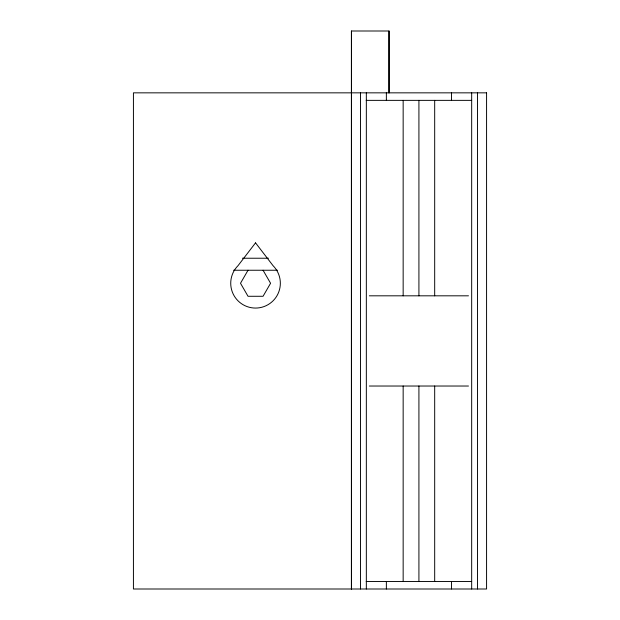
<?xml version="1.0" encoding="UTF-8"?>
<svg xmlns="http://www.w3.org/2000/svg" width="620" height="620" viewBox="0 0 620 620"><rect width="100%" height="100%" fill="white"/><g stroke="black" fill="none" stroke-linecap="round" stroke-linejoin="round"><path stroke-width="0.93" d="M351.431 31L351.431 589L351.431 31L389.019 31L389.019 92.845L389.019 31M360.483 589L360.483 92.845M403.155 295.817L403.155 100.362M418.918 295.817L418.918 100.362M434.682 295.817L434.682 100.362M471.673 589L471.673 92.845M477.524 589L477.524 92.845M248.023 270.243L240.506 283.262L248.023 296.283L263.058 296.283L270.576 283.262L263.058 270.243M366.18 100.362L471.673 100.362M242.404 258.23L268.46 258.23M233.585 270.243L277.466 270.243M369.357 295.817L468.48 295.817M369.357 386.028L468.48 386.028M366.18 581.482L471.673 581.482M451.469 92.845L451.469 100.362M451.469 581.482L451.469 589M434.682 386.028L434.682 581.482M418.918 386.028L418.918 581.482M403.155 386.028L403.155 581.482M386.369 92.845L386.369 100.362M386.369 581.482L386.369 589M366.335 92.845L366.335 589M486.576 92.845L486.576 589L133.424 589L133.424 92.845L486.576 92.845M255.541 242.854L237.995 265.716A24.808 24.808 0 0 0 237.995 300.801A24.808 24.808 0 0 0 273.079 300.801A24.808 24.808 0 0 0 273.079 265.716L255.541 242.854"/></g></svg>
